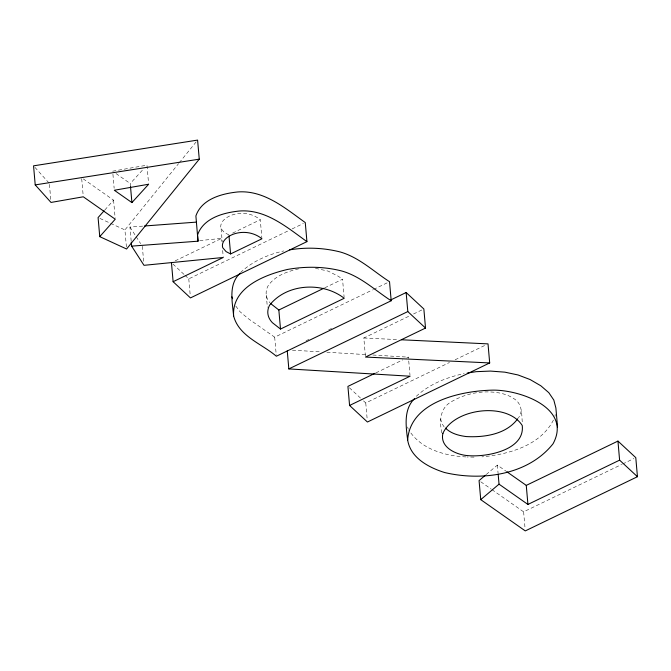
<?xml version="1.0" encoding="UTF-8"?>
<svg xmlns="http://www.w3.org/2000/svg" width="671" height="671" viewBox="0 0 671 671"><rect width="100%" height="100%" fill="white"/><g stroke="black" fill="none" stroke-linecap="round" stroke-linejoin="round"><path stroke-width="0.5" stroke-dasharray="3.35 2.52" d="M555.018 416.356L555.211 414.493M441.904 432.912C439.237 421.791 439.874 408.186 451.021 401.946C461.715 395.504 474.204 392.057 486.701 391.898C496.129 391.898 505.926 393.307 513.911 398.666C522.239 403.422 521.61 413.546 522.231 421.799M521.266 410.761L520.201 415.399L518.389 417.874M553.407 420.071C540.474 445.636 508.433 454.452 481.879 456.876M126.416 247.003L124.923 229.943L178.612 163.573M179.266 162.759L196.284 141.715M104.819 210.006L113.567 200.151L83.305 178.922M130.501 186.546L130.241 183.535L142.789 169.771M486.223 474.531L497.362 465.112L505.867 471.067M240.503 272.552C252.43 261.304 267.914 254.527 283.766 250.937M416.305 396.293C429.49 384.055 446.836 377.303 464.206 373.571M175.165 260.851L221.606 238.406L221.875 241.417M232.602 233.097L260.281 219.727L261.858 237.777M185.02 275.336L188.786 278.859L288.362 230.749M292.12 228.928L303.393 223.485M324.747 287.817L342.546 279.22L344.122 297.278M235.798 306.06L239.958 311.663L247.968 318.431L274.691 337.186L372.581 289.88M373.521 289.427L387.645 282.608M365.401 356.049L363.825 337.991L409.788 315.789M413.537 313.978L422.923 309.44M375.835 372.9L402.835 359.857M406.559 358.062L408.421 357.165L409.998 375.215M363.523 400.881L365.754 402.952L449.461 362.508M455.106 359.782L486.139 344.785M491.918 489.604L523.615 511.839L621.64 464.475M622.587 464.022L633.894 458.553M306.051 340.759L308.886 339.392M328.715 329.838L331.549 328.471M298.746 268.819C287.305 271.487 274.741 275.773 267.972 286.039A41.686 23.552 -5 0 0 270.044 302.881M112.653 171.197L146.974 165.183L148.551 183.242M199.706 240.579L221.606 238.406M131.189 241.115L129.956 227.066L143.443 226.068M474.028 457.119L467.033 456.993M363.825 337.991L398.264 339.627M292.388 350.17L321.661 351.931M326.886 352.25L367.649 354.707M372.875 355.018L408.421 357.165M466.01 456.917C444.68 455.911 420.532 449.05 408.74 429.826M315.471 268.316L328.077 271.092L338.469 276.36L342.546 279.22M99.937 218.436L124.923 229.943M228.912 234.884L224.399 232.535L221.095 228.702A21.858 12.355 -5 0 1 229.784 215.911C239.681 211.457 251.851 212.808 260.281 219.727M116.008 173.546L130.241 183.535M480.78 481.786L491.063 489M349.398 387.779L360.553 398.121M172.959 264.055L184.265 274.632M34.926 167.364L49.344 183.384M444.177 426.982L441.652 423.091L440.671 418.872M129.956 227.066L135.584 235.789M136.146 236.662L140.642 243.64M407.624 426.982L408.169 428.987M523.615 511.839L525.108 528.899M497.362 465.112L498.067 473.13M365.754 402.952L367.163 419.006M274.691 337.186L276.267 355.244M266.295 295.223L267.352 307.259M221.095 228.702L222.235 241.745M222.663 250.451L223.191 256.465M188.786 278.859L190.195 294.905M142.327 246.257L143.644 261.304M112.921 174.208L114.145 188.249M113.567 200.151L115.144 218.209M81.711 178.746L83.204 195.798M49.436 184.382L50.753 199.438"/><path stroke-width="1.01" d="M289.646 249.872C306.362 247.054 323.648 247.8 340.088 251.935C358.968 257.236 373.386 271.319 389.524 281.694L391.193 300.759L276.36 356.242C261.866 343.778 238.834 336.356 233.609 315.898C232.367 301.648 228.241 284.621 239.924 273.34M233.609 315.898C231.78 287.515 264.6 274.85 287.423 269.465C305.389 266.236 324.034 266.437 341.749 270.992C360.637 276.293 375.055 290.375 391.193 300.759M407.666 440.017C410.174 401.585 461.086 390.916 492.153 390.145C519.144 389.465 572.522 407.733 553.063 443.766C528.052 475.227 481.744 481.308 444.563 472.518C428.819 467.544 410.493 457.974 407.666 440.017C405.913 426.102 403.439 409.553 414.51 398.599M517.786 418.696C506.362 434.338 484.504 437.559 466.303 436.569C458.855 435.63 451.038 433.583 445.536 428.173M99.753 236.645L115.236 219.207L83.288 196.796L51.013 202.441L35.219 184.894L33.55 165.838L197.593 140.096L199.262 159.161L126.593 249.008L99.753 236.645L98.083 217.58L104.139 210.761M131.91 202.592L148.643 184.24L114.322 190.254L131.91 202.592L130.501 186.546M485.435 475.202L479.069 480.587L480.738 499.643L525.284 530.904L637.45 476.704L635.781 457.647L617.949 441.082L526.265 485.385L506.714 471.671M480.738 499.643L499.031 484.168L498.159 474.137M171.449 262.646L173.118 281.711L223.275 257.471L143.997 265.322L131.625 246.131L131.273 242.114M230.581 253.94L261.95 238.784C253.521 231.864 241.35 230.514 231.453 234.967A21.858 12.355 -5 0 0 222.764 247.758L226.068 251.591L230.581 253.94L228.996 235.882M131.625 246.131L198.02 241.191L195.89 215.945C201.619 199.035 221.707 193.6 237.685 191.965C264.038 189.901 285.318 208.295 305.271 222.579L306.932 241.635L190.455 297.916L173.118 281.711M270.757 303.661L278.842 310.002L323.808 288.27M280.503 329.058L344.215 298.276C322.81 281.602 286.903 283.33 269.641 305.104A41.686 23.552 -5 0 0 272.426 322.726L280.503 329.058L278.842 310.002M391.034 299.803L406.14 292.522L423.854 308.987L425.523 328.052L365.494 357.056L489.687 362.936L488.018 343.879L401.401 339.778M374.904 373.353L347.913 386.395L349.583 405.46L367.423 422.017L489.687 362.936M349.583 405.46L410.09 376.221L288.832 368.916L287.255 350.858M499.031 484.168L527.926 504.441L619.61 460.147L637.45 476.704M288.832 368.916L407.809 311.579L425.523 328.052M467.184 373.093L476.142 371.675L490.484 371.08L504.886 372.162L518.079 374.98L530.065 379.526L540.851 385.8L548.803 392.669L553.81 400.05L555.882 407.951L557.551 427.008M35.219 184.894L199.262 159.161M144.483 225.993L196.351 222.126M306.932 241.635C286.987 227.352 265.699 208.966 239.354 211.021C223.368 212.665 203.288 218.092 197.551 235.001L198.02 241.191M231.94 296.834L232.611 298.746M617.949 441.082L619.61 460.147M526.265 485.385L527.926 504.441M406.14 292.522L407.809 311.579M442.902 433.374C439.572 447.465 456.498 454.871 467.964 455.626C486.19 457.328 525.167 450.275 522.239 425.489C506.857 401.476 453.898 408.379 442.902 433.374"/></g></svg>
